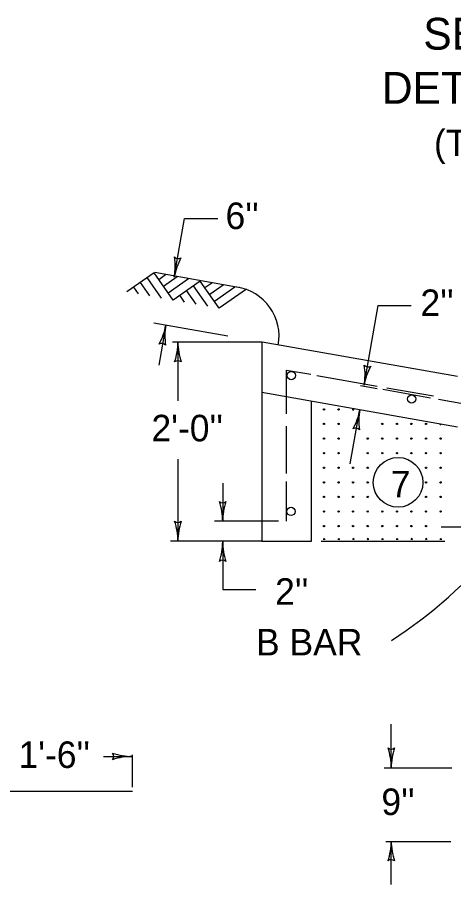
# Model space of a CAD drawing. Extents: x 1000 to 1036.3, y 1000 to 1022.
# Drawn here: x 1017.28 to 1020.57, y 1008.17 to 1014.71 of the extents above; entities that cross this region are included whole.
import ezdxf

# ---------------------------------------------------------------- set-up
doc = ezdxf.new("R2010")
doc.units = 0
for name, color, linetype in [('Level 1', 7, 'Continuous'), ('Level 2', 7, 'Continuous'), ('Level 4', 7, 'Continuous')]:
    doc.layers.add(name, color=color, linetype=linetype)

msp = doc.modelspace()

# ---------------------------------------------------------------- linework, layer by layer
at = {"layer": 'Level 1'}
for p, q in [((1018.4619, 1012.7529), (1018.5396, 1013.1929)), ((1018.5396, 1013.1929), (1018.7896, 1013.1929)), ((1018.3093, 1012.7839), (1018.1045, 1012.6405)), ((1018.3656, 1012.5945), (1018.2581, 1012.7481)), ((1018.4527, 1012.5792), (1018.3093, 1012.7839)), ((1018.9316, 1012.6769), (1018.3153, 1012.7856)), ((1018.3963, 1012.7686), (1018.3452, 1012.7328)), ((1018.4834, 1012.7533), (1018.381, 1012.6815)), ((1018.1916, 1012.6252), (1018.1557, 1012.6764)), ((1018.2786, 1012.6098), (1018.2069, 1012.7123)), ((1018.5704, 1012.7379), (1018.4168, 1012.6303)), ((1018.6575, 1012.7225), (1018.4527, 1012.5792)), ((1018.7138, 1012.5331), (1018.6063, 1012.6867)), ((1018.8009, 1012.5178), (1018.6575, 1012.7225)), ((1018.7446, 1012.7072), (1018.6933, 1012.6713)), ((1018.8317, 1012.6918), (1018.7293, 1012.6201)), ((1018.9187, 1012.6765), (1018.7651, 1012.5689)), ((1018.5398, 1012.5638), (1018.5039, 1012.615)), ((1018.6268, 1012.5484), (1018.5552, 1012.6508)), ((1019.0058, 1012.6612), (1018.8009, 1012.5178)), ((1019.8934, 1011.9369), (1019.9996, 1012.5393)), ((1019.9996, 1012.5393), (1020.2496, 1012.5393)), ((1018.8664, 1012.3077), (1018.3082, 1012.4062)), ((1018.398, 1012.3903), (1018.3448, 1012.0888)), ((1019.1236, 1012.2623), (1018.4497, 1012.2623)), ((1018.4893, 1012.2627), (1018.4893, 1011.8205)), ((1019.1213, 1012.2627), (1019.1213, 1010.7627)), ((1020.5985, 1012.0023), (1019.1236, 1012.2623)), ((1020.5989, 1011.6213), (1019.1225, 1011.8817)), ((1019.4963, 1010.7627), (1019.4963, 1011.8123)), ((1019.7892, 1011.3454), (1019.861, 1011.7531)), ((1018.4893, 1011.3789), (1018.4893, 1010.7627)), ((1018.8272, 1011.2003), (1018.8272, 1010.9108)), ((1019.2483, 1010.9136), (1018.7643, 1010.9136)), ((1020.974, 1010.8684), (1020.474, 1010.8684)), ((1019.1213, 1010.7627), (1018.4341, 1010.7627)), ((1018.8272, 1010.7588), (1018.8272, 1010.3986)), ((1019.1213, 1010.7627), (1019.4963, 1010.7627)), ((1019.5703, 1010.7627), (1020.5031, 1010.7627)), ((1018.8272, 1010.3986), (1019.0772, 1010.3986)), ((1020.0985, 1009.0548), (1020.0985, 1009.3837)), ((1018.1459, 1008.9069), (1018.1459, 1009.1526)), ((1017.9292, 1009.1396), (1018.1459, 1009.1396)), ((1020.0438, 1009.0548), (1020.5545, 1009.0548)), ((1017.0209, 1008.8772), (1018.1459, 1008.8772)), ((1020.0563, 1008.4987), (1020.5478, 1008.4987)), ((1020.0985, 1008.1734), (1020.0985, 1008.5023))]:
    msp.add_line(p, q, dxfattribs=at)
msp.add_circle((1020.1497, 1011.2053), 0.1875, dxfattribs=at)
for centre, radius, start, end in [((1018.0003, 1012.8344), 0.4688, 349.98954, 8.65833), ((1018.9235, 1012.6714), 0.4688, 151.3367, 169.98343), ((1018.493, 1012.9284), 0.0375, 218.76414, 300.88084), ((1018.0003, 1012.8344), 0.4688, 349.97732, 349.98954), ((1018.8774, 1012.3058), 0.375, 349.94386, 81.17035), ((1018.8837, 1012.3065), 0.375, 78.93874, 79.12643), ((1017.9364, 1012.4718), 0.4687, 331.34338, 349.99011), ((1018.8596, 1012.3089), 0.4687, 169.99623, 188.66501), ((1018.8596, 1012.3089), 0.4687, 169.984, 169.99623), ((1018.367, 1012.2148), 0.0375, 38.77082, 120.88752), ((1018.0205, 1012.2627), 0.4687, 341.34716, 359.99389), ((1018.0205, 1012.2627), 0.4687, 341.34716, 359.99389), ((1018.958, 1012.2627), 0.4687, 179.98778, 180), ((1018.958, 1012.2627), 0.4687, 179.98778, 180), ((1018.958, 1012.2627), 0.4687, 180, 198.66878), ((1018.958, 1012.2627), 0.4687, 180, 198.66878), ((1018.4892, 1012.0844), 0.0375, 48.7746, 130.89129), ((1018.4892, 1012.0844), 0.0375, 48.7746, 130.89129), ((1019.4318, 1012.0183), 0.4688, 350.00378, 8.67256), ((1019.9244, 1012.1125), 0.0375, 218.77838, 300.89507), ((1020.3551, 1011.8555), 0.4688, 151.35094, 169.99767), ((1019.4318, 1012.0183), 0.4688, 349.99155, 350.00378), ((1019.3994, 1011.8344), 0.4688, 331.35388, 350.00061), ((1019.3994, 1011.8344), 0.4688, 331.35388, 350.00061), ((1020.3226, 1011.6717), 0.4688, 170.00672, 188.6755), ((1020.3226, 1011.6717), 0.4688, 170.00672, 188.6755), ((1020.3226, 1011.6717), 0.4688, 169.99449, 170.00672), ((1020.3226, 1011.6717), 0.4688, 169.99449, 170.00672), ((1019.83, 1011.5775), 0.0375, 38.78132, 120.89801), ((1019.83, 1011.5775), 0.0375, 38.78132, 120.89801), ((1018.8272, 1011.0891), 0.0375, 228.7746, 310.89129), ((1018.3584, 1010.9108), 0.4688, 0, 18.66878), ((1019.2959, 1010.9108), 0.4688, 161.34716, 179.99389), ((1018.4893, 1010.9409), 0.0375, 228.7746, 310.89129), ((1018.0205, 1010.7627), 0.4688, 0, 18.66878), ((1018.958, 1010.7627), 0.4688, 161.34716, 179.99389), ((1018.3584, 1010.9108), 0.4688, 359.98778, 0), ((1018.0205, 1010.7627), 0.4688, 359.98778, 0), ((1018.3584, 1010.7588), 0.4688, 341.34716, 359.99389), ((1019.2959, 1010.7588), 0.4688, 179.98778, 180), ((1019.2959, 1010.7588), 0.4688, 180, 198.66878), ((1018.2629, 1012.881), 3.4054, 302.63003, 320.89528), ((1018.8271, 1010.5806), 0.0375, 48.7746, 130.89129), ((1017.9677, 1009.1396), 0.0375, 318.7746, 40.89129), ((1018.1459, 1009.6083), 0.4687, 251.34716, 269.99389), ((1020.0986, 1009.2331), 0.0375, 228.7746, 310.89129), ((1019.6298, 1009.0548), 0.4688, 0, 18.66878), ((1020.5672, 1009.0548), 0.4688, 161.34716, 179.99389), ((1018.1459, 1008.6708), 0.4687, 90, 108.66878), ((1018.1459, 1008.6708), 0.4687, 89.98778, 90), ((1019.6298, 1009.0548), 0.4688, 359.98778, 0), ((1019.6298, 1008.5023), 0.4688, 341.34716, 359.99389), ((1020.5672, 1008.5023), 0.4688, 179.98778, 180), ((1020.5672, 1008.5023), 0.4688, 180, 198.66878), ((1020.7162, 1008.5003), 0.4687, 179.98778, 180), ((1020.0984, 1008.324), 0.0375, 48.7746, 130.89129)]:
    msp.add_arc(centre, radius, start, end, dxfattribs=at)
at = {"layer": 'Level 2'}
for p, q in [((1019.3088, 1011.7223), (1019.3088, 1012.0518)), ((1019.3088, 1012.0518), (1019.4907, 1012.0198)), ((1019.5383, 1012.0113), (1019.9926, 1011.9313)), ((1019.8667, 1011.9358), (1019.9921, 1011.9138)), ((1020.0338, 1011.9064), (1020.3944, 1011.8428)), ((1020.0659, 1011.9183), (1020.4178, 1011.8563)), ((1020.4546, 1011.8323), (1020.9694, 1011.7414)), ((1019.3088, 1011.2718), (1019.3088, 1011.6288)), ((1019.3088, 1010.9136), (1019.3088, 1011.2123))]:
    msp.add_line(p, q, dxfattribs=at)
for centre in [(1019.3449, 1012.0101), (1020.2525, 1011.8335), (1019.3425, 1010.9863)]:
    msp.add_circle(centre, 0.0313, dxfattribs=at)
at = {"layer": 'Level 4'}
for centre, radius in [((1019.5908, 1011.7554), 0.005), ((1019.7008, 1011.7554), 0.005), ((1019.5908, 1011.7554), 0.0025), ((1019.7008, 1011.7554), 0.0025), ((1019.5908, 1011.6454), 0.005), ((1019.5908, 1011.6454), 0.0025), ((1019.7008, 1011.6454), 0.005), ((1019.7008, 1011.6454), 0.0025), ((1020.0308, 1011.6454), 0.005), ((1020.0308, 1011.6454), 0.0025), ((1020.1408, 1011.6454), 0.005), ((1020.1408, 1011.6454), 0.0025), ((1020.2508, 1011.6454), 0.005), ((1020.2508, 1011.6454), 0.0025), ((1020.3608, 1011.6454), 0.005), ((1020.3608, 1011.6454), 0.0025), ((1019.5908, 1011.5354), 0.005), ((1019.5908, 1011.5354), 0.0025), ((1019.7008, 1011.5354), 0.005), ((1019.7008, 1011.5354), 0.0025), ((1019.9208, 1011.5354), 0.005), ((1019.9208, 1011.5354), 0.0025), ((1020.0308, 1011.5354), 0.005), ((1020.0308, 1011.5354), 0.0025), ((1020.1408, 1011.5354), 0.005), ((1020.1408, 1011.5354), 0.0025), ((1020.2508, 1011.5354), 0.005), ((1020.2508, 1011.5354), 0.0025), ((1020.3608, 1011.5354), 0.005), ((1020.3608, 1011.5354), 0.0025), ((1020.4708, 1011.5354), 0.005), ((1020.4708, 1011.5354), 0.0025), ((1019.5908, 1011.4254), 0.005), ((1019.5908, 1011.4254), 0.0025), ((1019.7008, 1011.4254), 0.005), ((1019.7008, 1011.4254), 0.0025), ((1019.9208, 1011.4254), 0.005), ((1019.9208, 1011.4254), 0.0025), ((1020.0308, 1011.4254), 0.005), ((1020.0308, 1011.4254), 0.0025), ((1020.1408, 1011.4254), 0.005), ((1020.1408, 1011.4254), 0.0025), ((1020.2508, 1011.4254), 0.005), ((1020.2508, 1011.4254), 0.0025), ((1020.3608, 1011.4254), 0.005), ((1020.3608, 1011.4254), 0.0025), ((1020.4708, 1011.4254), 0.005), ((1020.4708, 1011.4254), 0.0025), ((1019.5908, 1011.3154), 0.005), ((1019.5908, 1011.3154), 0.0025), ((1019.7008, 1011.3154), 0.005), ((1019.7008, 1011.3154), 0.0025), ((1019.8108, 1011.3154), 0.005), ((1019.8108, 1011.3154), 0.0025), ((1019.9208, 1011.3154), 0.005), ((1019.9208, 1011.3154), 0.0025), ((1020.3608, 1011.3154), 0.005), ((1020.3608, 1011.3154), 0.0025), ((1020.4708, 1011.3154), 0.005), ((1020.4708, 1011.3154), 0.0025), ((1019.5908, 1011.2054), 0.005), ((1019.5908, 1011.2054), 0.0025), ((1019.7008, 1011.2054), 0.005), ((1019.7008, 1011.2054), 0.0025), ((1019.8108, 1011.2054), 0.005), ((1019.8108, 1011.2054), 0.0025), ((1019.9208, 1011.2054), 0.005), ((1019.9208, 1011.2054), 0.0025), ((1020.3608, 1011.2054), 0.005), ((1020.3608, 1011.2054), 0.0025), ((1020.4708, 1011.2054), 0.005), ((1020.4708, 1011.2054), 0.0025), ((1019.5908, 1011.0954), 0.005), ((1019.5908, 1011.0954), 0.0025), ((1019.7008, 1011.0954), 0.005), ((1019.7008, 1011.0954), 0.0025), ((1019.8108, 1011.0954), 0.005), ((1019.8108, 1011.0954), 0.0025), ((1019.9208, 1011.0954), 0.005), ((1019.9208, 1011.0954), 0.0025), ((1020.3608, 1011.0954), 0.005), ((1020.3608, 1011.0954), 0.0025), ((1020.4708, 1011.0954), 0.005), ((1020.4708, 1011.0954), 0.0025), ((1019.5908, 1010.9854), 0.005), ((1019.5908, 1010.9854), 0.0025), ((1019.7008, 1010.9854), 0.005), ((1019.7008, 1010.9854), 0.0025), ((1019.8108, 1010.9854), 0.005), ((1019.8108, 1010.9854), 0.0025), ((1019.9208, 1010.9854), 0.005), ((1019.9208, 1010.9854), 0.0025), ((1020.0308, 1010.9854), 0.005), ((1020.0308, 1010.9854), 0.0025), ((1020.1408, 1010.9854), 0.005), ((1020.1408, 1010.9854), 0.0025), ((1020.2508, 1010.9854), 0.005), ((1020.2508, 1010.9854), 0.0025), ((1020.3608, 1010.9854), 0.005), ((1020.3608, 1010.9854), 0.0025), ((1020.4708, 1010.9854), 0.005), ((1020.4708, 1010.9854), 0.0025), ((1019.5908, 1010.8754), 0.005), ((1019.5908, 1010.8754), 0.0025), ((1019.7008, 1010.8754), 0.005), ((1019.7008, 1010.8754), 0.0025), ((1019.8108, 1010.8754), 0.005), ((1019.8108, 1010.8754), 0.0025), ((1019.9208, 1010.8754), 0.005), ((1019.9208, 1010.8754), 0.0025), ((1020.0308, 1010.8754), 0.005), ((1020.0308, 1010.8754), 0.0025), ((1020.1408, 1010.8754), 0.005), ((1020.1408, 1010.8754), 0.0025), ((1020.2508, 1010.8754), 0.005), ((1020.2508, 1010.8754), 0.0025), ((1020.3608, 1010.8754), 0.005), ((1020.3608, 1010.8754), 0.0025), ((1019.5926, 1010.7759), 0.0025), ((1019.7026, 1010.7759), 0.0025), ((1019.8126, 1010.7759), 0.0025), ((1019.9226, 1010.7759), 0.0025), ((1020.0326, 1010.7759), 0.0025), ((1020.1426, 1010.7759), 0.0025), ((1020.2526, 1010.7759), 0.0025), ((1020.3626, 1010.7759), 0.0025), ((1020.4726, 1010.7759), 0.0025)]:
    msp.add_circle(centre, radius, dxfattribs=at)
for centre, radius, start, end in [((1019.8108, 1011.7554), 0.005, 141.61592, 18.72996), ((1019.8108, 1011.7554), 0.0025, 97.21962, 63.12626), ((1020.4708, 1011.6454), 0.005, 192.12632, 328.21955), ((1020.4708, 1011.6454), 0.0025, 218.56484, 301.78104), ((1019.5926, 1010.7759), 0.005, 326.63413, 213.36587), ((1019.7026, 1010.7759), 0.005, 326.63413, 213.36587), ((1019.8126, 1010.7759), 0.005, 326.63413, 213.36587), ((1019.9226, 1010.7759), 0.005, 326.63413, 213.36587), ((1020.0326, 1010.7759), 0.005, 326.63413, 213.36587), ((1020.1426, 1010.7759), 0.005, 326.63413, 213.36587), ((1020.2526, 1010.7759), 0.005, 326.63413, 213.36587), ((1020.3626, 1010.7759), 0.005, 326.63413, 213.36587), ((1020.4726, 1010.7759), 0.005, 326.63413, 213.36587)]:
    msp.add_arc(centre, radius, start, end, dxfattribs=at)

# ---------------------------------------------------------------- texts
at = {"layer": 'Level 1'}
for s, height, p in [('SECTION  D-D', 0.24, (1020.3403, 1014.4662)), ('DETAIL OF GRATE', 0.24, (1020.0276, 1014.0583)), ('(TWO REQUIRED)', 0.2, (1020.4207, 1013.6636)), ("6''", 0.2, (1018.8484, 1013.1143)), ("2''", 0.2, (1020.3186, 1012.4588)), ("2'-0''", 0.2, (1018.2898, 1011.5143)), ('7', 0.2, (1020.0942, 1011.0919)), ("2''", 0.2, (1019.2225, 1010.2826)), ('B BAR', 0.2, (1019.0783, 1009.9008)), ("1'-6''", 0.2, (1017.2869, 1009.0529)), ("9''", 0.2, (1020.0242, 1008.6981))]:
    msp.add_text(s, height=height, dxfattribs=at).set_placement(p)

doc.saveas('drawing.dxf')
